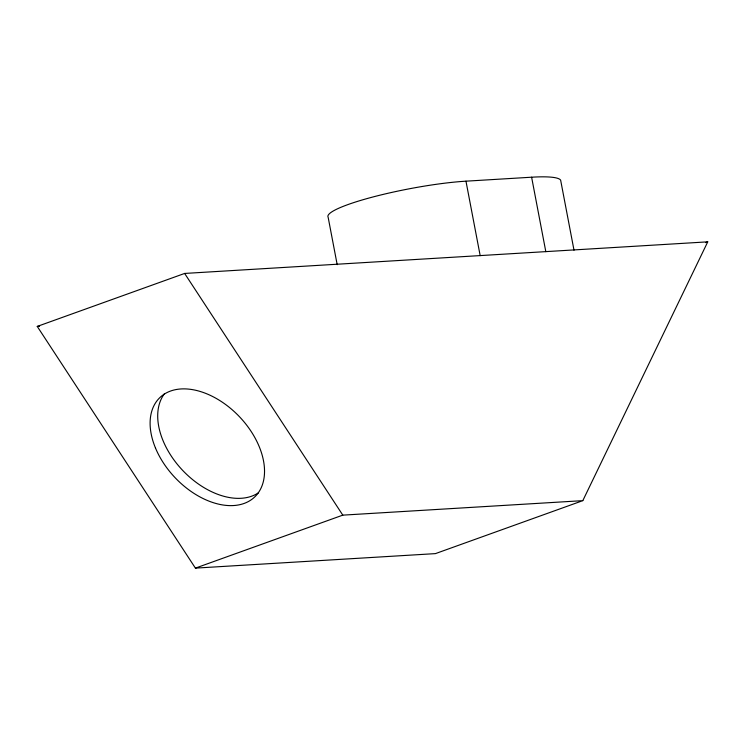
<?xml version="1.0" encoding="UTF-8"?>
<svg xmlns="http://www.w3.org/2000/svg" width="745" height="745" viewBox="0 0 745 745"><rect width="100%" height="100%" fill="white"/><g stroke="black" fill="none" stroke-linecap="round" stroke-linejoin="round"><path stroke-width="1.12" d="M582.814 500.649L707.75 241.846L184.639 273.443L37.25 326.422L195.413 568.118L435.425 553.619L582.814 500.649L342.802 515.14L195.413 568.118M705.571 242.628L707.75 241.846M337.187 264.661L328.145 217.261A85.163 12.143 -10.8 0 1 373.636 196.792A85.163 12.143 -10.8 0 1 465.97 181.175L531.613 177.208A85.163 12.143 -10.8 0 1 560.65 180.216L574.004 250.19M37.25 326.422L39.569 326.282M184.639 273.443L342.802 515.14M531.613 177.208L545.824 251.689M465.97 181.175L480.18 255.656M258.468 492.78A68.68 44.328 46.4 0 1 182.637 470.365A68.68 44.328 46.4 0 1 164.487 393.686M155.444 447.922A68.68 44.328 46.4 0 0 254.203 497.427A68.68 44.328 46.4 0 0 212.353 396.359A68.68 44.328 46.4 0 0 155.444 447.922"/></g></svg>
